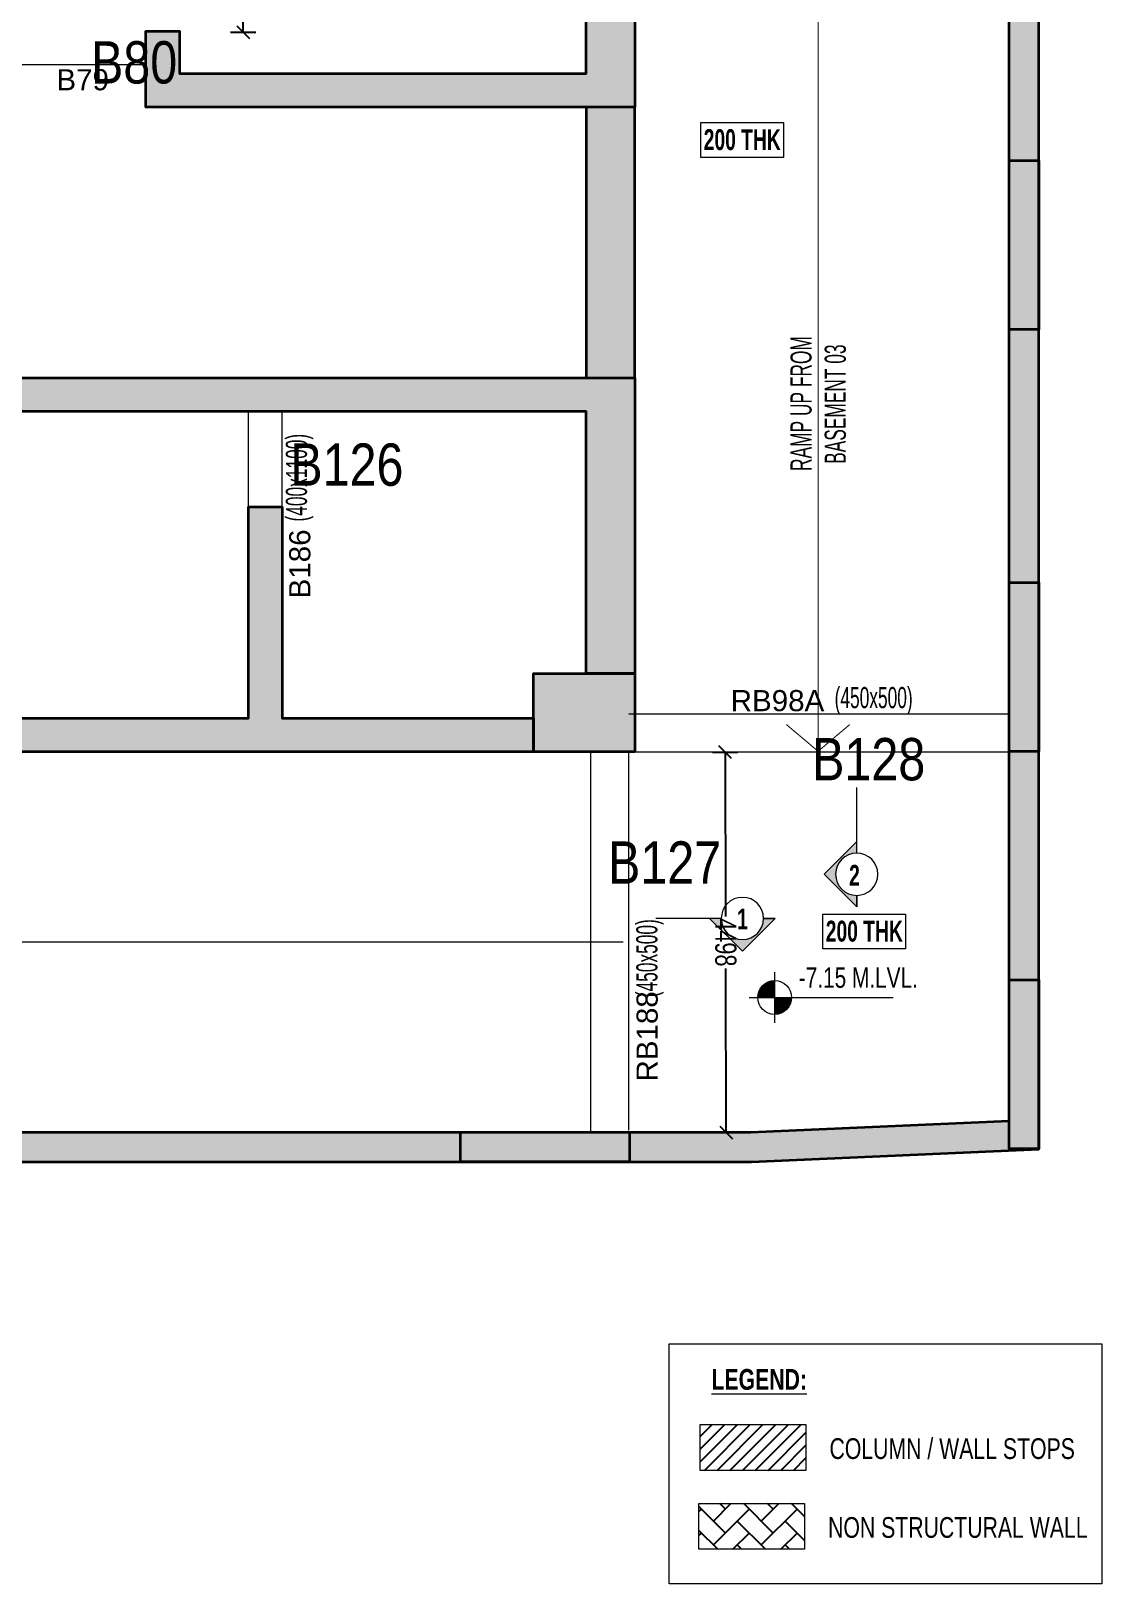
# Model space of a CAD drawing. Header units: millimetres. Extents: x 10 to 70671, y 90 to 65676.
# Drawn here: x 58006 to 70671, y 6848 to 25215 of the extents above; entities that cross this region are included whole.
import ezdxf
from ezdxf.enums import TextEntityAlignment as Align

# ---------------------------------------------------------------- set-up
doc = ezdxf.new("R2010")
doc.units = ezdxf.units.MM
doc.linetypes.add('HIDDEN', pattern=[0.375, 0.25, -0.125])
doc.linetypes.add('HIDDEN2', pattern=[0.1875, 0.125, -0.0625])
for name, color, linetype, lineweight in [('A-FLOR-IDEN', 11, 'Continuous', 9), ('A-HIDD-BELW', 8, 'HIDDEN2', 20), ('G-____-____-DIMS', 7, 'Continuous', 9), ('G-ANNO-SYMB', 1, 'Continuous', 9), ('G-ANNO-TEXT', 231, 'Continuous', 9), ('S-BEAM', 7, 'Continuous', 18), ('S-BEAM-IDEN', 2, 'Continuous', 9), ('S-COL HATCH', 9, 'Continuous', 0), ('S-COLS', 5, 'Continuous', 35)]:
    doc.layers.add(name, color=color, linetype=linetype, lineweight=lineweight)
for name, color, linetype in [('Abhinav working', 6, 'Continuous'), ('Beam Nos', 7, 'Continuous'), ('changes', 7, 'Continuous'), ('SUNK SLAB', 8, 'Continuous')]:
    doc.layers.add(name, color=color, linetype=linetype)
doc.styles.add('Dim.s & Anno.(Misc.)', font='ARIALN.TTF')
doc.styles.add('SC-BBS1', font='SansSerif')
doc.styles.add('SOBHA', font='swisscl.ttf')
doc.styles.add('Swis721 LtCn BT', font='swisscl.ttf', dxfattribs={"width": 0.9, "height": 233.355162})
doc.styles.add('Swis721 LtCn BT_1', font='swisscl.ttf', dxfattribs={"height": 240})
doc.styles.add('Swis721 LtCn BT_2', font='swisscl.ttf', dxfattribs={"height": 244.992296})
doc.styles.add('Swis721 LtCn BT_B', font='', dxfattribs={"width": 0.9, "height": 246.918336})
doc.styles.get('Swis721 LtCn BT_B').set_extended_font_data('Swis721 LtCn BT', bold=True)
doc.dimstyles.new('S-100', dxfattribs={"dimscale": 100, "dimtxt": 2.5, "dimasz": 1.5, "dimexe": 1.5, "dimexo": 1.5, "dimgap": 0.1, "dimtad": 0, "dimdec": 0, "dimrnd": 0.0005, "dimzin": 0, "dimdsep": 46, "dimtxsty": 'SOBHA', "dimblk": 'OBLIQUE', "dimcen": 0.09, "dimclrd": 8, "dimclre": 8, "dimclrt": 6, "dimadec": 0, "dimazin": 0, "dimtfac": 1, "dimtdec": 0, "dimtofl": 0, "dimtmove": 0, "dimatfit": 3, "dimfxl": 1.5, "dimfxlon": 1, "dimtolj": 1, "dimtzin": 0, "dimlwd": -1, "dimlwe": -1, "dimarcsym": 0})

# ---------------------------------------------------------------- blocks, each defined once
blk = doc.blocks.new('A$C31bf04c8')
at = {"layer": 'S-COL HATCH', "transparency": 33554687}
h = blk.add_hatch(color=256, dxfattribs=at)
h.dxf.hatch_style = 1
edge = h.paths.add_edge_path()
edge.add_line((-12645, -10575), (46760, -10575))
edge.add_line((46760, -10575), (50155, -10425))
edge.add_line((50155, -10425), (50155, 18362))
edge.add_arc((65983, 101151), 84288, 235.33184, 259.17631, ccw=False)
edge.add_arc((-8447, 268), 41200, 49.9962, 101.0852)
edge.add_line((-16368, 40699), (-15227, 21150))
edge.add_line((-15227, 21150), (-12645, 21150))
edge.add_line((-12645, 21150), (-12645, -10575))
edge = h.paths.add_edge_path(flags=16)
edge.add_line((-12295, -10225), (46752, -10225))
edge.add_line((46752, -10225), (49805, -10090))
edge.add_line((49805, -10090), (49805, 18073))
edge.add_arc((65983, 101151), 84638, 235.32076, 258.98032, ccw=False)
edge.add_arc((-8447, 268), 40850, 49.9733, 100.6568)
edge.add_line((-16001, 40413), (-14897, 21500))
edge.add_line((-14897, 21500), (-12295, 21500))
edge.add_line((-12295, 21500), (-12295, -10225))
h = blk.add_hatch(color=256, dxfattribs=at)
h.dxf.hatch_style = 1
h.paths.add_polyline_path([(50155, 1269), (49805, 1269), (49805, -731), (50155, -731)])
h = blk.add_hatch(color=256, dxfattribs=at)
h.dxf.hatch_style = 1
h.paths.add_polyline_path([(49805, -5724), (50155, -5724), (50155, -3724), (49805, -3724)])
h = blk.add_hatch(color=256, dxfattribs=at)
h.dxf.hatch_style = 1
h.paths.add_polyline_path([(49805, -10421), (50155, -10421), (50155, -8421), (49805, -8421)])
h = blk.add_hatch(color=256, dxfattribs=at)
h.dxf.hatch_style = 1
h.paths.add_polyline_path([(43315, -10224), (43315, -10574), (45315, -10574), (45315, -10224)])
at = {"layer": 'S-COLS', "elevation": 0}
blk.add_lwpolyline([(-12645, -10575), (46760, -10575), (50155, -10425), (50155, 18362, -0.104418), (18038, 31827, 0.226686), (-16368, 40699), (-15227, 21150), (-12645, 21150)], format="xyb", close=True, dxfattribs=at)
at = {"layer": 'S-COLS'}
blk.add_lwpolyline([(-12295, -10225), (46752, -10225), (49805, -10090), (49805, 18073, -0.103603), (17826, 31549, 0.224825), (-16001, 40413), (-14897, 21500), (-12295, 21500)], format="xyb", close=True, dxfattribs=at)
at = {"layer": 'S-COLS', "elevation": 0}
for points in [[(49805, 1269), (50155, 1269), (50155, -731), (49805, -731)], [(49805, -3724), (50155, -3724), (50155, -5724), (49805, -5724)], [(49805, -8421), (50155, -8421), (50155, -10421), (49805, -10421)], [(43315, -10224), (45315, -10224), (45315, -10574), (43315, -10574)]]:
    blk.add_lwpolyline(points, close=True, dxfattribs=at)
blk = doc.blocks.new('Detail View - M_Section Head - Structural Type 1-785420-STILT FLOOR FRAMING PLAN')
at = {"layer": 'G-ANNO-SYMB'}
h = blk.add_hatch(color=9, dxfattribs=at)
edge = h.paths.add_edge_path(flags=0)
edge.add_line((-8.5, 0), (-9.86, 0))
edge.add_line((-9.86, 0), (-5.99, 3.87))
edge.add_line((-5.99, 3.87), (-2.12, 0))
edge.add_line((-2.12, 0), (-3.5, 0))
edge.add_arc((-6, 0), 2.5, 360, 540)
for p, q in [((-5.99, 3.87), (-9.86, 0)), ((-5.99, 3.87), (-2.12, 0)), ((-8.5, 0), (-9.86, 0)), ((-3.5, 0), (-2.12, 0))]:
    blk.add_line(p, q, dxfattribs=at)
at = {"layer": 'G-ANNO-SYMB', "color": 5}
for p, q in [((-5.99, 3.87), (-9.86, 0)), ((-2.12, 0), (-5.99, 3.87)), ((-9.86, 0), (-8.5, 0)), ((-3.5, 0), (4.24, 0)), ((-3.5, 0), (-2.12, 0))]:
    blk.add_line(p, q, dxfattribs=at)
at = {"layer": 'G-ANNO-SYMB'}
blk.add_arc((-6, 0), 2.5, 360, 180, dxfattribs=at)
at = {"layer": 'G-ANNO-SYMB', "color": 5}
for start, end in [(360, 180), (180, 360)]:
    blk.add_arc((-6, 0), 2.5, start, end, dxfattribs=at)
blk = doc.blocks.new('Spot Elevations - M_Spot Elevation - Target Filled-23738-FIRST FLOOR  FRAMING PLAN _NTA_')
at = {"layer": 'G-____-____-DIMS'}
h = blk.add_hatch(color=256, dxfattribs=at)
edge = h.paths.add_edge_path(flags=0)
edge.add_line((0, 0), (-2, 0))
edge.add_arc((0, 0), 2, 90, 180, ccw=False)
edge.add_line((0, 2), (0, 0))
h = blk.add_hatch(color=256, dxfattribs=at)
edge = h.paths.add_edge_path(flags=0)
edge.add_line((0, 0), (2, 0))
edge.add_arc((0, 0), 2, 270, 360, ccw=False)
edge.add_line((0, -2), (0, 0))
for p, q in [((0, -3), (0, 3)), ((-3, 0), (14, 0))]:
    blk.add_line(p, q, dxfattribs=at)
blk.add_circle((0, 0), 2, dxfattribs=at)
blk = doc.blocks.new('A$C0921b736')
at = {"layer": 'S-COL HATCH', "transparency": 33554687}
h = blk.add_hatch(color=256, dxfattribs=at)
h.dxf.hatch_style = 1
h.paths.add_polyline_path([(53250, 8375), (53250, 19875), (52675, 19875), (52675, 8775), (47865, 8775), (47865, 9275), (47465, 9275), (47465, 8375)])
h = blk.add_hatch(color=256, dxfattribs=at)
h.dxf.hatch_style = 1
h.paths.add_polyline_path([(52675, 4775), (52675, 1675), (53250, 1675), (53250, 5175), (45279, 5175), (45279, 1150), (43165, 1150), (43165, 750), (52050, 750), (52050, 1150), (49079, 1150), (49079, 3648), (48679, 3648), (48679, 1150), (45679, 1150), (45679, 4775)])
h = blk.add_hatch(color=256, dxfattribs=at)
h.dxf.hatch_style = 1
h.paths.add_polyline_path([(53250, 1675), (53250, 750), (52050, 750), (52050, 1675)])
at = {"layer": 'S-COLS'}
blk.add_lwpolyline([(53250, 8375), (47465, 8375), (47465, 9275), (47865, 9275), (47865, 8775), (52675, 8775), (52675, 19875), (53250, 19875)], close=True, dxfattribs=at)
for points in [[(43165, 1150), (45279, 1150), (45279, 5175), (53250, 5175)], [(53250, 5175), (53250, 1675), (52675, 1675), (52675, 4775), (45679, 4775), (45679, 1150), (48679, 1150), (48679, 3648), (49079, 3648), (49079, 1150), (52050, 1150), (52050, 750), (43165, 750)]]:
    blk.add_lwpolyline(points, dxfattribs=at)
at = {"layer": 'S-COLS', "elevation": 0}
blk.add_lwpolyline([(53250, 750), (52050, 750), (52050, 1675), (53250, 1675)], close=True, dxfattribs=at)
blk = doc.blocks.new('_OBLIQUE')
at = {"color": 0, "linetype": 'ByBlock'}
blk.add_line((-0.5, -0.5), (0.5, 0.5), dxfattribs=at)
blk = doc.blocks.new('*D148')
at = {"layer": 'changes', "color": 8, "transparency": 16777216}
for p, q in [((60376, 27202), (60676, 27201)), ((60526, 27202), (60523, 26508)), ((60516, 25202), (60520, 25895)), ((60366, 25202), (60666, 25201))]:
    blk.add_line(p, q, dxfattribs=at)
at = {"layer": 'Defpoints', "color": 0, "transparency": 16777216}
for p in [(59373, 27207, 0), (59363, 25207), (60516, 25202)]:
    blk.add_point(p, dxfattribs=at)
at = {"layer": 'changes', "color": 8, "transparency": 16777216, "xscale": 150, "yscale": 150, "zscale": 150}
for p, rotation in [((60526, 27202), 89.71210889690313), ((60516, 25202), 269.7121088969031)]:
    blk.add_blockref('_OBLIQUE', p, dxfattribs=dict(at, rotation=rotation))
at = {"layer": 'changes', "color": 6, "transparency": 16777216, "insert": (60521, 26202), "char_height": 250, "attachment_point": 5, "rotation": 89.7121, "style": 'SOBHA'}
blk.add_mtext('\\A1;2000', dxfattribs=at)
blk = doc.blocks.new('*D172')
at = {"layer": 'changes', "color": 8, "transparency": 16777216}
for p, q in [((66066, 16684), (66366, 16685)), ((66216, 16685), (66220, 14744)), ((66226, 12187), (66222, 14128)), ((66076, 12187), (66376, 12187))]:
    blk.add_line(p, q, dxfattribs=at)
at = {"layer": 'Defpoints', "color": 0, "transparency": 16777216}
for p in [(65073, 16682), (65083, 12184), (66226, 12187)]:
    blk.add_point(p, dxfattribs=at)
at = {"layer": 'changes', "color": 8, "transparency": 16777216, "xscale": 150, "yscale": 150, "zscale": 150}
for p, rotation in [((66216, 16685), 90.13197782032977), ((66226, 12187), 270.1319778203298)]:
    blk.add_blockref('_OBLIQUE', p, dxfattribs=dict(at, rotation=rotation))
at = {"layer": 'changes', "color": 6, "transparency": 16777216, "insert": (66221, 14436), "char_height": 250, "attachment_point": 5, "rotation": 270.132, "style": 'SOBHA'}
blk.add_mtext('\\A1;4498', dxfattribs=at)

msp = doc.modelspace()

# ---------------------------------------------------------------- hatches: boundary and pattern name
at = {"layer": 'S-COL HATCH', "transparency": 33554687}
h = msp.add_hatch(color=256, dxfattribs=at)
h.dxf.hatch_style = 1
h.paths.add_polyline_path([(65147.7, 24314.7), (64572.7, 24314.7), (64572.7, 21114.7), (65147.7, 21114.7)])
at = {"layer": 'SUNK SLAB'}
h = msp.add_hatch(dxfattribs=at)
h.set_pattern_fill('ANSI31', color=8, scale=850, style=0)
h.set_pattern_definition([(45, (-31292679.35, 20973745.01), (-75.1300955, 75.1300955), [])])
h.paths.add_polyline_path([(67170.9, 8731.5), (67170.9, 8190.3), (65921.2, 8190.3), (65921.2, 8731.5)], flags=0)
h = msp.add_hatch(dxfattribs=at)
h.set_pattern_fill('AR-HBONE', color=8, scale=50, style=0)
h.set_pattern_definition([(45, (-31292695.93, 20971327.25), (0, 282.8427125), [600, -200]), (135, (-31292554.51, 20971468.68), (2e-14, 282.8427125), [600, -200])])
h.paths.add_polyline_path([(67154.3, 7798.7), (67154.3, 7257.4), (65904.6, 7257.4), (65904.6, 7798.7)], flags=0)

# ---------------------------------------------------------------- linework, layer by layer
at = {"layer": 'A-FLOR-IDEN', "color": 8, "elevation": 0, "flags": 128}
for points in [[(66905.9, 24132.8), (66905.9, 23720.9), (65928.4, 23720.9), (65928.4, 24132.8)], [(68349.4, 14770.3), (68349.4, 14358.4), (67371.9, 14358.4), (67371.9, 14770.3)]]:
    msp.add_lwpolyline(points, close=True, dxfattribs=at)
at = {"layer": 'G-ANNO-TEXT', "color": 7, "elevation": 0}
for points in [[(65552.7, 9687.4), (70671.4, 9687.4), (70671.4, 6847.5), (65552.7, 6847.5)], [(67170.9, 8731.5), (67170.9, 8190.3), (65921.2, 8190.3), (65921.2, 8731.5)], [(67154.3, 7798.7), (67154.3, 7257.4), (65904.6, 7257.4), (65904.6, 7798.7)]]:
    msp.add_lwpolyline(points, close=True, dxfattribs=at)
at = {"layer": 'S-BEAM', "linetype": 'HIDDEN'}
for p, q in [((59372.7, 24815.9, 0), (57677, 24815.9, 0)), ((60577, 19588.5), (60577, 20715.9)), ((60977, 19588.5), (60977, 20715.9)), ((65072.7, 17140.7), (69587, 17140.7, 0)), ((64622.7, 16690.7), (64622.7, 12196.4)), ((65072.7, 16690.7), (69587, 16690.7)), ((65072.7, 16690.7), (65072.7, 12209.7))]:
    msp.add_line(p, q, dxfattribs=at)
at = {"layer": 'S-BEAM', "const_width": 12.5, "elevation": 0}
for points in [[(67314.2, 25407.5), (67314.2, 16696.5)], [(67689.2, 17012.8), (67314.2, 16696.5), (66939.2, 17012.8)], [(41622.7, 14440.7), (65012.6, 14440.7)]]:
    msp.add_lwpolyline(points, dxfattribs=at)
at = {"layer": 'S-COLS', "elevation": 0}
msp.add_lwpolyline([(65147.7, 24314.7), (64572.7, 24314.7), (64572.7, 21114.7), (65147.7, 21114.7)], close=True, dxfattribs=at)

# ---------------------------------------------------------------- block references
at = {"layer": 'A-HIDD-BELW', "color": 3}
msp.add_blockref('A$C31bf04c8', (19768.3, 22415.9, 0), dxfattribs=at)
at = {"layer": 'changes'}
msp.add_blockref('A$C0921b736', (11897.7, 15939.5, 0), dxfattribs=at)
at = {"layer": 'G-____-____-DIMS', "xscale": 99.99999999999991, "yscale": 99.99999999999991, "zscale": 99.99999999999991}
msp.add_blockref('Spot Elevations - M_Spot Elevation - Target Filled-23738-FIRST FLOOR  FRAMING PLAN _NTA_', (66800.6, 13783.7), dxfattribs=at)
at = {"layer": 'G-ANNO-SYMB', "extrusion": (0, 0, -1), "xscale": -99.99999999999991, "yscale": 99.99999999999991, "zscale": 99.99999999999991}
for p, rotation in [((-67771.1, 15842), 270), ((-65819.8, 14718.8), 180)]:
    msp.add_blockref('Detail View - M_Section Head - Structural Type 1-785420-STILT FLOOR FRAMING PLAN', p, dxfattribs=dict(at, rotation=rotation))

# ---------------------------------------------------------------- texts
at = {"layer": 'A-FLOR-IDEN', "color": 1, "char_height": 246.92, "width": 1155, "attachment_point": 2, "line_spacing_factor": 0.964267, "style": 'Swis721 LtCn BT_B'}
for insert in [(66417.2, 24054.7), (67860.7, 14692.2)]:
    msp.add_mtext('200 THK', dxfattribs=dict(at, insert=insert))
at = {"layer": 'Abhinav working', "char_height": 500, "attachment_point": 1, "style": 'Dim.s & Anno.(Misc.)'}
for s, insert in [('B80', (58715.1, 25094.8, 0)), ('B126', (61072.3, 20337.3, 0)), ('B128', (67244.1, 16852.7, 0)), ('B127', (64830.5, 15630.2, 0))]:
    msp.add_mtext_dynamic_manual_height_columns(s, width=21149.247, gutter_width=5423.5, heights=[0], dxfattribs=dict(at, insert=insert))
at = {"layer": 'Beam Nos', "color": 3, "style": 'SC-BBS1'}
for s, p in [('B79', (58616.5, 24439.5)), ('RB98A', (66833.9, 17095.4, 0))]:
    msp.add_text(s, height=250, dxfattribs=at).set_placement(p, align=Align.BOTTOM_CENTER)
for s, p in [('B186', (61383.6, 18912.6, 0)), ('RB188', (65491.7, 13324.1, 0))]:
    msp.add_text(s, height=250, rotation=90, dxfattribs=at).set_placement(p, align=Align.BOTTOM_CENTER)
at = {"layer": 'G-____-____-DIMS', "insert": (67086, 14139.3), "char_height": 240, "width": 1683.881, "attachment_point": 1, "line_spacing_factor": 0.970126, "style": 'Swis721 LtCn BT_1'}
msp.add_mtext('-7.15 M.LVL.', dxfattribs=at)
at = {"layer": 'G-ANNO-SYMB', "color": 5, "char_height": 246.9, "width": 330, "line_spacing_factor": 0.964267, "style": 'Swis721 LtCn BT_B'}
for s, insert, attachment_point in [('2', (67744.5, 15106.1), 8), ('1', (66420.1, 14835.3), 2)]:
    msp.add_mtext(s, dxfattribs=dict(at, insert=insert, attachment_point=attachment_point))
at = {"layer": 'G-ANNO-TEXT', "color": 7, "char_height": 244.992, "attachment_point": 1, "line_spacing_factor": 0.971848, "style": 'Swis721 LtCn BT_2'}
for s, insert, width in [('\\fSwis721 LtCn BT|b1|i0|c0|p34|;\\LLEGEND:', (66053, 9389.8), 1299), ('COLUMN / WALL STOPS', (67448.9, 8570.8), 3845.238), ('NON STRUCTURAL WALL', (67432.3, 7637.9), 3845.238)]:
    msp.add_mtext(s, dxfattribs=dict(at, insert=insert, width=width))
at = {"layer": 'S-BEAM-IDEN', "style": 'Swis721 LtCn BT', "width": 0.8}
for s, p in [('RAMP UP FROM', (67237.4, 20012.3)), ('BASEMENT 03', (67642.3, 20096.3)), ('(400x1100)', (61269.2, 19413.9)), ('(450x500)', (65413.7, 13787.2))]:
    msp.add_text(s, height=250, rotation=90, dxfattribs=at).set_placement(p)
msp.add_text('(450x500)', height=250, dxfattribs=at).set_placement((67509.8, 17206.7))

# ---------------------------------------------------------------- dimensions: what is measured, and where the dimension line sits
at = {"layer": 'changes'}
for p1, p2, distance, picture, middle in [((59372.7, 27207.3, 0), (59362.6, 25207.3, 0), 1153.8, '*D148', (60521.4, 26201.5)), ((65072.7, 16682.1), (65083, 12184.5), 1142.9, '*D172', (66220.8, 14435.9))]:
    dim = msp.add_aligned_dim(p1=p1, p2=p2, distance=distance, dimstyle='S-100', dxfattribs=at)
    dim.commit()
    dim.dimension.update_dxf_attribs({"geometry": picture, "text_midpoint": middle})

doc.saveas('drawing.dxf')
